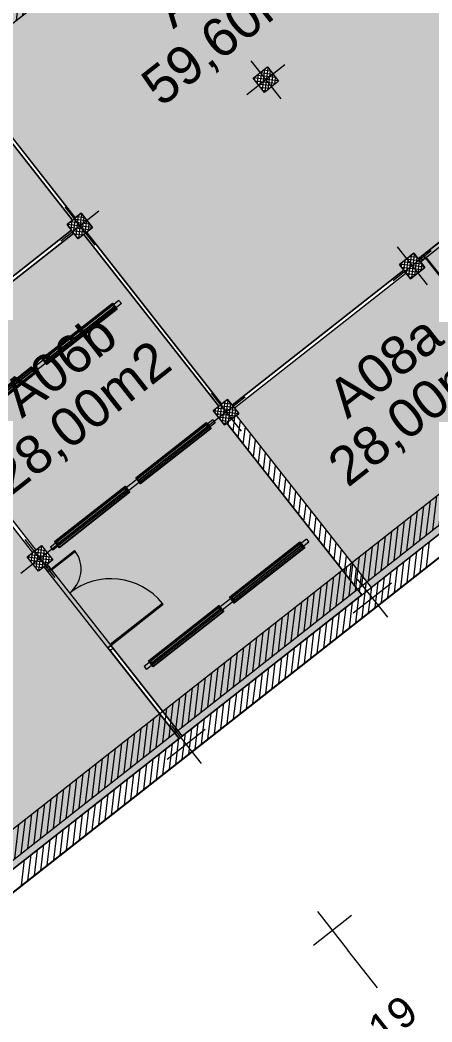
# Model space of a CAD drawing. Header units: metres. Extents: x 2540421 to 2540539, y 1181212 to 1181315.
# Drawn here: x 2540461.85 to 2540468.63, y 1181231.84 to 1181248.34 of the extents above; entities that cross this region are included whole.
import ezdxf

# ---------------------------------------------------------------- set-up
doc = ezdxf.new("R2010")
doc.units = ezdxf.units.M
doc.header["$LTSCALE"] = 5080
doc.layers.add('Axe batim.', color=7, linetype='Continuous')
doc.layers.add('Luminaire', color=7, linetype='Continuous')
for name, color, linetype, lineweight in [('CLOISONS', 7, 'Continuous', 20), ('Detection incendie', 7, 'Continuous', 20), ('HEIG-FLOOR', 10, 'Continuous', 20), ('HEIG-PORTES', 130, 'Continuous', 20), ('HEIG-ROOM', 160, 'Continuous', 20), ('L_GENDE', 7, 'Continuous', 20), ('MURS_ET_PILIERS', 7, 'Continuous', 20), ('Surface', 7, 'Continuous', 20), ('TRAME-MUR', 7, 'Continuous', 20), ('Z-contour', 7, 'Continuous', 20), ('Z-couleur', 7, 'Continuous', 20)]:
    doc.layers.add(name, color=color, linetype=linetype, lineweight=lineweight)
doc.styles.add('Helvetica (bold)', font='arial.ttf', dxfattribs={"height": 150})

# ---------------------------------------------------------------- blocks, each defined once
blk = doc.blocks.new('Ice body-T5')
at = {"layer": 'Luminaire', "color": 5, "linetype": 'ByBlock', "ltscale": 0.35}
for p, q in [((20, -20), (20, 20)), ((20, 0), (1450, 0)), ((1450, -20), (1450, 20))]:
    blk.add_line(p, q, dxfattribs=at)
blk.add_lwpolyline([(0, -60), (1470, -60), (1470, 60), (0, 60)], close=True, dxfattribs=at)

msp = doc.modelspace()

# ---------------------------------------------------------------- hatches: boundary and pattern name
at = {"layer": 'Detection incendie', "linetype": 'Continuous', "lineweight": 0}
h = msp.add_hatch(dxfattribs=at)
h.set_pattern_fill('ANSI31', color=5, scale=0.03, angle=38.1665, style=0)
h.set_pattern_definition([(83.166527, (2540446.29578, 1180766.048435), (-0.09457336, 0.01133323), [])])
h.paths.add_polyline_path([(2540479, 1181248.587), (2540472.548, 1181256.796), (2540455.182, 1181243.147), (2540461.634, 1181234.938)], flags=16)
h.paths.add_polyline_path([(2540479.562, 1181248.52), (2540472.615, 1181257.358), (2540454.62, 1181243.214), (2540461.567, 1181234.376)])
at = {"layer": 'Z-couleur', "linetype": 'Continuous', "lineweight": 0, "true_color": 0xffd1ff}
h = msp.add_hatch(color=7, dxfattribs=at)
h.paths.add_polyline_path([(2540471.237, 1181246.634), (2540471.162, 1181246.728), (2540471.253, 1181246.799), (2540469.028, 1181249.63), (2540468.938, 1181249.558), (2540468.752, 1181249.794), (2540468.843, 1181249.865), (2540466.618, 1181252.696), (2540466.528, 1181252.625), (2540466.454, 1181252.719), (2540465.007, 1181251.582), (2540464.96, 1181251.545), (2540463.702, 1181250.556), (2540463.623, 1181250.494), (2540463.697, 1181250.4), (2540463.462, 1181250.215), (2540463.387, 1181250.309), (2540460.557, 1181248.084), (2540460.631, 1181247.99), (2540460.533, 1181247.913), (2540462.757, 1181245.082), (2540462.856, 1181245.16), (2540463.041, 1181244.924), (2540462.943, 1181244.847), (2540465.167, 1181242.016), (2540465.266, 1181242.093), (2540465.34, 1181241.999), (2540468.17, 1181244.224), (2540468.096, 1181244.318), (2540468.332, 1181244.503), (2540468.406, 1181244.409), (2540468.485, 1181244.471), (2540469.271, 1181245.089), (2540469.318, 1181245.126)])
h.paths.add_polyline_path([(2540466.107, 1181247.334), (2540465.922, 1181247.57), (2540465.686, 1181247.384), (2540465.872, 1181247.148)], flags=17)
h.paths.add_polyline_path([(2540465.959, 1181251.886), (2540465.953, 1181251.892), (2540465.96, 1181251.897), (2540465.965, 1181251.891)], flags=16)
for points in [[(2540465.255, 1181241.703), (2540465.215, 1181241.672), (2540465.03, 1181241.908), (2540465.12, 1181241.979), (2540462.896, 1181244.81), (2540462.805, 1181244.738), (2540462.731, 1181244.833), (2540461.284, 1181243.696), (2540461.237, 1181243.659), (2540461.2, 1181243.706), (2540461.247, 1181243.743), (2540462.694, 1181244.88), (2540462.618, 1181244.977), (2540462.623, 1181244.976), (2540462.71, 1181245.045), (2540460.49, 1181247.87), (2540460.48, 1181247.871), (2540460.395, 1181247.805), (2540460.321, 1181247.899), (2540458.874, 1181246.762), (2540458.827, 1181246.725), (2540457.569, 1181245.736), (2540457.491, 1181245.674), (2540457.565, 1181245.58), (2540457.471, 1181245.506), (2540457.495, 1181245.474), (2540457.532, 1181245.427), (2540457.674, 1181245.246), (2540458.669, 1181243.981), (2540458.622, 1181243.944), (2540457.627, 1181245.209), (2540454.703, 1181242.911), (2540457.261, 1181239.656), (2540457.945, 1181240.193), (2540457.992, 1181240.23), (2540458.363, 1181239.759), (2540459.731, 1181240.834), (2540459.36, 1181241.306), (2540459.462, 1181241.386), (2540459.499, 1181241.339), (2540460.05, 1181241.771), (2540460.013, 1181241.819), (2540460.186, 1181241.954), (2540459.833, 1181242.403), (2540459.739, 1181242.328), (2540459.554, 1181242.564), (2540459.648, 1181242.638), (2540459.611, 1181242.686), (2540459.658, 1181242.723), (2540459.695, 1181242.676), (2540459.792, 1181242.752), (2540459.792, 1181242.747), (2540459.864, 1181242.655), (2540459.895, 1181242.68), (2540459.942, 1181242.717), (2540459.979, 1181242.67), (2540459.901, 1181242.608), (2540459.977, 1181242.511), (2540459.972, 1181242.512), (2540459.881, 1181242.44), (2540462.105, 1181239.609), (2540462.2, 1181239.683), (2540462.385, 1181239.448), (2540462.291, 1181239.373), (2540462.315, 1181239.342), (2540462.352, 1181239.295), (2540462.305, 1181239.258), (2540462.243, 1181239.336), (2540462.149, 1181239.262), (2540461.964, 1181239.498), (2540462.058, 1181239.572), (2540460.964, 1181240.964), (2540460.186, 1181240.352), (2540461.119, 1181239.165), (2540461.072, 1181239.128), (2540460.411, 1181238.609), (2540458.973, 1181237.478), (2540461.543, 1181234.207), (2540464.468, 1181236.506), (2540463.331, 1181237.953), (2540463.294, 1181238), (2540463.341, 1181238.037), (2540464.515, 1181236.543), (2540467.479, 1181238.873)], [(2540473.612, 1181243.693), (2540471.387, 1181246.523), (2540471.348, 1181246.492), (2540471.274, 1181246.587), (2540469.355, 1181245.079), (2540469.308, 1181245.042), (2540469.271, 1181245.089), (2540468.485, 1181244.471), (2540468.522, 1181244.424), (2540468.475, 1181244.387), (2540468.443, 1181244.362), (2540468.517, 1181244.268), (2540468.282, 1181244.082), (2540468.207, 1181244.177), (2540465.377, 1181241.952), (2540465.451, 1181241.858), (2540465.412, 1181241.827), (2540467.636, 1181238.996)]]:
    msp.add_hatch(color=7, dxfattribs=at).paths.add_polyline_path(points)

# ---------------------------------------------------------------- linework, layer by layer
at = {"layer": 'Axe batim.', "color": 250, "linetype": 'Continuous', "lineweight": 0}
for p, q in [((2540465.65, 1181247.674), (2540466.144, 1181247.045)), ((2540466.211, 1181247.606), (2540465.582, 1181247.112)), ((2540463.145, 1181245.196), (2540462.516, 1181244.702)), ((2540462.583, 1181245.264), (2540463.078, 1181244.635)), ((2540468.621, 1181244.54), (2540467.992, 1181244.046)), ((2540468.06, 1181244.607), (2540468.554, 1181243.978)), ((2540465.555, 1181242.13), (2540464.926, 1181241.636)), ((2540464.993, 1181242.197), (2540465.488, 1181241.568)), ((2540461.927, 1181239.787), (2540462.421, 1181239.158)), ((2540462.489, 1181239.72), (2540461.86, 1181239.226)), ((2540467.403, 1181239.131), (2540467.898, 1181238.502)), ((2540467.965, 1181239.064), (2540467.336, 1181238.569)), ((2540464.899, 1181236.654), (2540464.27, 1181236.159)), ((2540464.337, 1181236.721), (2540464.831, 1181236.092)), ((2540466.747, 1181233.655), (2540467.241, 1181233.026)), ((2540467.309, 1181233.588), (2540466.68, 1181233.093))]:
    msp.add_line(p, q, dxfattribs=at)
at = {"layer": 'Axe batim.', "color": 0, "linetype": 'Continuous', "lineweight": 0}
msp.add_line((2540467.736, 1181232.397), (2540467.241, 1181233.026), dxfattribs=at)
at = {"layer": 'CLOISONS', "linetype": 'Continuous', "lineweight": 20}
for p, q in [((2540460.486, 1181247.876), (2540462.71, 1181245.045)), ((2540460.533, 1181247.913), (2540462.757, 1181245.082)), ((2540461.247, 1181243.743), (2540462.694, 1181244.88)), ((2540461.284, 1181243.696), (2540462.731, 1181244.833)), ((2540462.896, 1181244.81), (2540465.12, 1181241.979)), ((2540462.943, 1181244.847), (2540465.167, 1181242.016)), ((2540468.406, 1181244.409), (2540468.485, 1181244.471)), ((2540468.475, 1181244.387), (2540468.438, 1181244.434)), ((2540468.475, 1181244.387), (2540468.443, 1181244.362)), ((2540468.522, 1181244.424), (2540468.475, 1181244.387)), ((2540468.485, 1181244.471), (2540468.522, 1181244.424)), ((2540465.34, 1181241.999), (2540468.17, 1181244.224)), ((2540465.377, 1181241.952), (2540468.207, 1181244.177)), ((2540462.058, 1181239.572), (2540459.833, 1181242.403)), ((2540459.881, 1181242.44), (2540462.105, 1181239.609)), ((2540462.243, 1181239.336), (2540462.305, 1181239.258)), ((2540462.315, 1181239.342), (2540462.268, 1181239.305)), ((2540462.315, 1181239.342), (2540462.291, 1181239.373)), ((2540462.305, 1181239.258), (2540462.352, 1181239.295)), ((2540462.352, 1181239.295), (2540462.315, 1181239.342)), ((2540463.294, 1181238), (2540463.341, 1181238.037)), ((2540463.331, 1181237.953), (2540463.294, 1181238)), ((2540463.378, 1181237.99), (2540463.331, 1181237.953)), ((2540463.331, 1181237.953), (2540464.468, 1181236.506)), ((2540463.341, 1181238.037), (2540463.378, 1181237.99)), ((2540463.378, 1181237.99), (2540464.515, 1181236.543))]:
    msp.add_line(p, q, dxfattribs=at)
at = {"layer": 'CLOISONS', "color": 7, "linetype": 'Continuous', "lineweight": 0}
msp.add_line((2540462.105, 1181239.609), (2540462.058, 1181239.572), dxfattribs=at)
at = {"layer": 'Detection incendie', "color": 5, "linetype": 'Continuous', "lineweight": 20, "flags": 128}
for points in [[(2540479.562, 1181248.52), (2540472.615, 1181257.358), (2540454.62, 1181243.214), (2540461.567, 1181234.376)], [(2540479, 1181248.587), (2540472.548, 1181256.796), (2540455.182, 1181243.147), (2540461.634, 1181234.938)]]:
    msp.add_lwpolyline(points, close=True, dxfattribs=at)
at = {"layer": 'HEIG-FLOOR', "flags": 128}
msp.add_lwpolyline([(2540502.932, 1181301.461), (2540426.04, 1181241.026), (2540433.455, 1181231.591), (2540439.643, 1181236.454), (2540441.867, 1181233.624), (2540441.812, 1181233.581), (2540442.847, 1181232.264), (2540440.017, 1181230.039), (2540438.982, 1181231.356), (2540438.746, 1181231.171), (2540439.781, 1181229.854), (2540433.649, 1181225.034), (2540433.834, 1181224.798), (2540436.9, 1181227.208), (2540443.071, 1181219.357), (2540449.235, 1181224.202), (2540451.645, 1181221.136), (2540457.954, 1181226.095), (2540455.569, 1181229.13), (2540501.621, 1181265.326)], dxfattribs=at)
at = {"layer": 'HEIG-PORTES', "linetype": 'Continuous', "lineweight": 20}
for p, q in [((2540468.538, 1181244.436), (2540468.522, 1181244.424)), ((2540468.522, 1181244.424), (2540469.14, 1181243.638)), ((2540469.156, 1181243.65), (2540468.538, 1181244.436)), ((2540462.352, 1181239.295), (2540462.745, 1181239.604)), ((2540462.758, 1181239.588), (2540462.365, 1181239.279)), ((2540462.745, 1181239.604), (2540462.758, 1181239.588)), ((2540462.365, 1181239.279), (2540462.352, 1181239.295)), ((2540464.194, 1181238.732), (2540463.329, 1181238.053)), ((2540463.341, 1181238.037), (2540464.206, 1181238.717)), ((2540464.206, 1181238.717), (2540464.194, 1181238.732)), ((2540463.329, 1181238.053), (2540463.341, 1181238.037))]:
    msp.add_line(p, q, dxfattribs=at)
for centre, radius, start, end in [((2540462.352, 1181239.295), 0.5, 308.1789, 35.8636), ((2540463.341, 1181238.037), 1.1, 39.065, 128.1665)]:
    msp.add_arc(centre, radius, start, end, dxfattribs=at)
at = {"layer": 'HEIG-ROOM', "flags": 128}
msp.add_lwpolyline([(2540471.237, 1181246.634), (2540468.406, 1181244.409), (2540468.332, 1181244.503), (2540468.096, 1181244.318), (2540468.17, 1181244.224), (2540465.34, 1181241.999), (2540465.266, 1181242.093), (2540465.167, 1181242.016), (2540462.943, 1181244.847), (2540463.041, 1181244.924), (2540462.856, 1181245.16), (2540462.757, 1181245.082), (2540460.533, 1181247.913), (2540460.631, 1181247.99), (2540460.557, 1181248.084), (2540463.387, 1181250.309), (2540463.462, 1181250.215), (2540463.697, 1181250.4), (2540463.623, 1181250.494), (2540466.454, 1181252.719), (2540466.528, 1181252.625), (2540466.618, 1181252.696), (2540468.843, 1181249.865)], dxfattribs=at)
for points in [[(2540459.79, 1181242.75), (2540459.695, 1181242.676), (2540457.471, 1181245.506), (2540457.565, 1181245.58), (2540457.491, 1181245.674), (2540460.321, 1181247.899), (2540460.395, 1181247.805), (2540460.486, 1181247.876), (2540462.71, 1181245.045), (2540462.62, 1181244.974), (2540462.694, 1181244.88), (2540459.864, 1181242.655)], [(2540465.451, 1181241.858), (2540465.377, 1181241.952), (2540468.207, 1181244.177), (2540468.282, 1181244.082), (2540468.517, 1181244.268), (2540468.443, 1181244.362), (2540471.274, 1181246.587), (2540471.348, 1181246.492), (2540471.387, 1181246.523), (2540473.612, 1181243.693), (2540467.636, 1181238.996), (2540465.412, 1181241.827)], [(2540457.627, 1181245.209), (2540454.703, 1181242.911), (2540461.543, 1181234.207), (2540464.468, 1181236.506), (2540462.243, 1181239.336), (2540462.149, 1181239.262), (2540461.964, 1181239.498), (2540462.058, 1181239.572), (2540459.833, 1181242.403), (2540459.739, 1181242.328), (2540459.554, 1181242.564), (2540459.648, 1181242.638)], [(2540465.255, 1181241.703), (2540465.215, 1181241.672), (2540465.03, 1181241.908), (2540465.12, 1181241.979), (2540462.896, 1181244.81), (2540462.805, 1181244.738), (2540462.731, 1181244.833), (2540459.901, 1181242.608), (2540459.975, 1181242.514), (2540459.881, 1181242.44), (2540462.105, 1181239.609), (2540462.2, 1181239.683), (2540462.385, 1181239.448), (2540462.291, 1181239.373), (2540464.515, 1181236.543), (2540467.479, 1181238.873)]]:
    msp.add_lwpolyline(points, close=True, dxfattribs=at)
at = {"layer": 'Luminaire', "color": 5, "linetype": 'Continuous', "lineweight": 20}
for p, q in [((2540463.476, 1181243.723), (2540460.803, 1181241.622)), ((2540463.476, 1181243.723), (2540463.516, 1181243.673)), ((2540463.516, 1181243.673), (2540460.843, 1181241.572)), ((2540465.021, 1181241.758), (2540462.348, 1181239.657)), ((2540465.021, 1181241.758), (2540465.061, 1181241.707)), ((2540465.061, 1181241.707), (2540462.387, 1181239.606)), ((2540466.566, 1181239.792), (2540463.893, 1181237.691)), ((2540466.605, 1181239.742), (2540463.932, 1181237.641)), ((2540466.566, 1181239.792), (2540466.605, 1181239.742)), ((2540462.348, 1181239.657), (2540462.387, 1181239.606)), ((2540463.893, 1181237.691), (2540463.932, 1181237.641))]:
    msp.add_line(p, q, dxfattribs=at)
at = {"layer": 'MURS_ET_PILIERS', "color": 7, "linetype": 'Continuous', "lineweight": 20}
for p, q in [((2540461.543, 1181234.207), (2540501.169, 1181265.352)), ((2540465.686, 1181247.384), (2540465.922, 1181247.57)), ((2540465.922, 1181247.57), (2540466.107, 1181247.334)), ((2540465.872, 1181247.148), (2540465.686, 1181247.384)), ((2540465.686, 1181247.384), (2540465.686, 1181247.384)), ((2540466.107, 1181247.334), (2540465.872, 1181247.148)), ((2540462.62, 1181244.974), (2540462.856, 1181245.16)), ((2540462.856, 1181245.16), (2540463.041, 1181244.924)), ((2540462.805, 1181244.738), (2540462.62, 1181244.974)), ((2540462.62, 1181244.974), (2540462.62, 1181244.974)), ((2540463.041, 1181244.924), (2540462.805, 1181244.738)), ((2540468.096, 1181244.318), (2540468.332, 1181244.503)), ((2540468.332, 1181244.503), (2540468.517, 1181244.268)), ((2540468.282, 1181244.082), (2540468.096, 1181244.318)), ((2540468.096, 1181244.318), (2540468.096, 1181244.318)), ((2540468.517, 1181244.268), (2540468.282, 1181244.082)), ((2540467.861, 1181238.791), (2540473.994, 1181243.611)), ((2540465.03, 1181241.908), (2540465.266, 1181242.093)), ((2540465.266, 1181242.093), (2540465.451, 1181241.858)), ((2540465.215, 1181241.672), (2540465.03, 1181241.908)), ((2540465.03, 1181241.908), (2540465.03, 1181241.908)), ((2540465.451, 1181241.858), (2540465.215, 1181241.672)), ((2540461.964, 1181239.498), (2540462.2, 1181239.683)), ((2540462.2, 1181239.683), (2540462.385, 1181239.448)), ((2540462.149, 1181239.262), (2540461.964, 1181239.498)), ((2540461.964, 1181239.498), (2540461.964, 1181239.498)), ((2540462.385, 1181239.448), (2540462.149, 1181239.262)), ((2540461.729, 1181233.971), (2540467.861, 1181238.791))]:
    msp.add_line(p, q, dxfattribs=at)
at = {"layer": 'MURS_ET_PILIERS', "linetype": 'Continuous', "lineweight": 20}
for p, q in [((2540467.636, 1181238.996), (2540465.412, 1181241.827)), ((2540465.255, 1181241.703), (2540467.479, 1181238.873)), ((2540467.479, 1181238.873), (2540467.636, 1181238.996))]:
    msp.add_line(p, q, dxfattribs=at)
at = {"layer": 'TRAME-MUR', "color": 7, "linetype": 'Continuous', "lineweight": 20}
for p, q in [((2540461.543, 1181234.207), (2540501.169, 1181265.352)), ((2540501.59, 1181265.301), (2540455.569, 1181229.13)), ((2540465.686, 1181247.384), (2540465.922, 1181247.57)), ((2540465.922, 1181247.57), (2540466.107, 1181247.334)), ((2540465.872, 1181247.148), (2540465.686, 1181247.384)), ((2540465.686, 1181247.384), (2540465.686, 1181247.384)), ((2540466.107, 1181247.334), (2540465.872, 1181247.148)), ((2540462.62, 1181244.974), (2540462.856, 1181245.16)), ((2540462.856, 1181245.16), (2540463.041, 1181244.924)), ((2540462.805, 1181244.738), (2540462.62, 1181244.974)), ((2540462.62, 1181244.974), (2540462.62, 1181244.974)), ((2540463.041, 1181244.924), (2540462.805, 1181244.738))]:
    msp.add_line(p, q, dxfattribs=at)
at = {"layer": 'TRAME-MUR', "linetype": 'Continuous', "lineweight": 0}
for p, q in [((2540465.798, 1181247.241), (2540465.829, 1181247.497)), ((2540465.84, 1181247.188), (2540465.882, 1181247.538)), ((2540465.976, 1181247.5), (2540465.853, 1181247.515)), ((2540465.884, 1181247.159), (2540465.932, 1181247.557)), ((2540465.935, 1181247.553), (2540465.906, 1181247.557)), ((2540465.937, 1181247.2), (2540465.974, 1181247.504)), ((2540466.101, 1181247.342), (2540465.694, 1181247.39)), ((2540465.715, 1181247.347), (2540465.723, 1181247.413)), ((2540466.062, 1181247.298), (2540465.722, 1181247.339)), ((2540466.06, 1181247.394), (2540465.747, 1181247.432)), ((2540465.757, 1181247.294), (2540465.776, 1181247.455)), ((2540466.018, 1181247.447), (2540465.8, 1181247.474)), ((2540465.99, 1181247.242), (2540466.015, 1181247.451)), ((2540466.043, 1181247.284), (2540466.057, 1181247.398)), ((2540466.096, 1181247.325), (2540466.099, 1181247.345)), ((2540466.009, 1181247.257), (2540465.763, 1181247.286)), ((2540465.956, 1181247.215), (2540465.805, 1181247.233)), ((2540465.903, 1181247.173), (2540465.847, 1181247.18)), ((2540462.687, 1181244.889), (2540462.705, 1181245.041)), ((2540462.728, 1181244.836), (2540462.758, 1181245.083)), ((2540462.956, 1181245.032), (2540462.728, 1181245.06)), ((2540462.77, 1181244.783), (2540462.811, 1181245.124)), ((2540462.914, 1181245.085), (2540462.781, 1181245.101)), ((2540462.813, 1181244.745), (2540462.862, 1181245.152)), ((2540462.873, 1181245.138), (2540462.834, 1181245.143)), ((2540462.866, 1181244.786), (2540462.904, 1181245.099)), ((2540462.919, 1181244.828), (2540462.945, 1181245.046)), ((2540463.039, 1181244.926), (2540462.623, 1181244.976)), ((2540462.645, 1181244.942), (2540462.652, 1181244.999)), ((2540462.991, 1181244.884), (2540462.659, 1181244.924)), ((2540462.997, 1181244.979), (2540462.675, 1181245.018)), ((2540462.938, 1181244.843), (2540462.701, 1181244.871)), ((2540462.972, 1181244.87), (2540462.987, 1181244.993)), ((2540463.025, 1181244.911), (2540463.028, 1181244.94)), ((2540462.885, 1181244.801), (2540462.743, 1181244.818)), ((2540462.832, 1181244.759), (2540462.784, 1181244.765)), ((2540468.474, 1181244.323), (2540468.152, 1181244.362)), ((2540468.171, 1181244.223), (2540468.191, 1181244.393)), ((2540468.432, 1181244.376), (2540468.205, 1181244.403)), ((2540468.212, 1181244.17), (2540468.244, 1181244.434)), ((2540468.254, 1181244.117), (2540468.297, 1181244.476)), ((2540468.39, 1181244.429), (2540468.258, 1181244.445)), ((2540468.3, 1181244.096), (2540468.346, 1181244.485)), ((2540468.349, 1181244.482), (2540468.311, 1181244.487)), ((2540468.352, 1181244.138), (2540468.388, 1181244.433)), ((2540468.405, 1181244.18), (2540468.429, 1181244.38)), ((2540468.515, 1181244.27), (2540468.099, 1181244.32)), ((2540468.129, 1181244.276), (2540468.138, 1181244.351)), ((2540468.467, 1181244.228), (2540468.136, 1181244.268)), ((2540468.414, 1181244.186), (2540468.177, 1181244.215)), ((2540468.458, 1181244.221), (2540468.471, 1181244.327)), ((2540468.511, 1181244.263), (2540468.513, 1181244.274)), ((2540468.361, 1181244.145), (2540468.219, 1181244.162)), ((2540468.308, 1181244.103), (2540468.261, 1181244.109)), ((2540465.184, 1181241.712), (2540465.226, 1181242.062)), ((2540465.228, 1181241.682), (2540465.276, 1181242.08)), ((2540465.287, 1181242.067), (2540465.239, 1181242.073)), ((2540465.449, 1181241.856), (2540465.032, 1181241.906)), ((2540465.059, 1181241.871), (2540465.067, 1181241.937)), ((2540465.411, 1181241.908), (2540465.08, 1181241.948)), ((2540465.101, 1181241.818), (2540465.12, 1181241.979)), ((2540465.37, 1181241.961), (2540465.133, 1181241.989)), ((2540465.142, 1181241.765), (2540465.173, 1181242.02)), ((2540465.328, 1181242.014), (2540465.186, 1181242.031)), ((2540465.281, 1181241.724), (2540465.318, 1181242.028)), ((2540465.334, 1181241.766), (2540465.359, 1181241.975)), ((2540465.387, 1181241.807), (2540465.401, 1181241.922)), ((2540465.396, 1181241.814), (2540465.073, 1181241.853)), ((2540465.343, 1181241.772), (2540465.115, 1181241.8)), ((2540465.29, 1181241.731), (2540465.157, 1181241.747)), ((2540465.276, 1181241.676), (2540465.281, 1181241.724)), ((2540465.359, 1181241.571), (2540465.387, 1181241.807)), ((2540465.44, 1181241.849), (2540465.442, 1181241.869)), ((2540465.442, 1181241.465), (2540465.476, 1181241.746)), ((2540465.237, 1181241.689), (2540465.198, 1181241.694)), ((2540465.525, 1181241.359), (2540465.559, 1181241.64)), ((2540465.608, 1181241.253), (2540465.642, 1181241.534)), ((2540465.692, 1181241.147), (2540465.725, 1181241.428)), ((2540465.775, 1181241.041), (2540465.809, 1181241.322)), ((2540465.858, 1181240.935), (2540465.892, 1181241.216)), ((2540465.941, 1181240.829), (2540465.975, 1181241.11)), ((2540466.025, 1181240.723), (2540466.058, 1181241.004)), ((2540466.108, 1181240.617), (2540466.142, 1181240.898)), ((2540466.191, 1181240.512), (2540466.225, 1181240.792)), ((2540466.274, 1181240.406), (2540466.308, 1181240.686)), ((2540466.358, 1181240.3), (2540466.391, 1181240.581)), ((2540466.441, 1181240.194), (2540466.475, 1181240.475)), ((2540466.524, 1181240.088), (2540466.558, 1181240.369)), ((2540466.607, 1181239.982), (2540466.641, 1181240.263)), ((2540466.691, 1181239.876), (2540466.724, 1181240.157)), ((2540466.774, 1181239.77), (2540466.807, 1181240.051)), ((2540466.857, 1181239.664), (2540466.891, 1181239.945)), ((2540466.94, 1181239.558), (2540466.974, 1181239.839)), ((2540468.543, 1181239.328), (2540468.594, 1181239.749)), ((2540462.308, 1181239.546), (2540462.062, 1181239.575)), ((2540462.072, 1181239.36), (2540462.102, 1181239.606)), ((2540462.114, 1181239.307), (2540462.154, 1181239.648)), ((2540462.266, 1181239.599), (2540462.115, 1181239.617)), ((2540462.157, 1181239.268), (2540462.206, 1181239.676)), ((2540462.224, 1181239.652), (2540462.168, 1181239.659)), ((2540462.21, 1181239.31), (2540462.247, 1181239.623)), ((2540467.024, 1181239.452), (2540467.057, 1181239.733)), ((2540467.107, 1181239.347), (2540467.14, 1181239.627)), ((2540468.332, 1181239.161), (2540468.382, 1181239.582)), ((2540468.438, 1181239.244), (2540468.488, 1181239.666)), ((2540462.377, 1181239.442), (2540461.969, 1181239.491)), ((2540461.989, 1181239.466), (2540461.996, 1181239.523)), ((2540462.349, 1181239.493), (2540462.009, 1181239.534)), ((2540462.324, 1181239.4), (2540462.011, 1181239.438)), ((2540462.03, 1181239.413), (2540462.049, 1181239.565)), ((2540462.263, 1181239.352), (2540462.289, 1181239.57)), ((2540462.316, 1181239.393), (2540462.331, 1181239.517)), ((2540462.369, 1181239.435), (2540462.372, 1181239.464)), ((2540467.19, 1181239.241), (2540467.224, 1181239.521)), ((2540467.273, 1181239.135), (2540467.307, 1181239.416)), ((2540468.12, 1181238.995), (2540468.17, 1181239.416)), ((2540468.226, 1181239.078), (2540468.276, 1181239.499)), ((2540462.272, 1181239.359), (2540462.053, 1181239.385)), ((2540462.219, 1181239.317), (2540462.094, 1181239.332)), ((2540462.166, 1181239.275), (2540462.136, 1181239.279)), ((2540467.357, 1181239.029), (2540467.39, 1181239.31)), ((2540467.908, 1181238.828), (2540467.959, 1181239.249)), ((2540468.014, 1181238.911), (2540468.064, 1181239.333)), ((2540467.44, 1181238.923), (2540467.473, 1181239.204)), ((2540467.535, 1181238.917), (2540467.557, 1181239.098)), ((2540467.696, 1181238.662), (2540467.747, 1181239.083)), ((2540467.802, 1181238.745), (2540467.853, 1181239.166)), ((2540467.484, 1181238.495), (2540467.535, 1181238.917)), ((2540467.59, 1181238.579), (2540467.641, 1181239)), ((2540467.273, 1181238.329), (2540467.323, 1181238.75)), ((2540467.379, 1181238.412), (2540467.429, 1181238.833)), ((2540467.061, 1181238.162), (2540467.111, 1181238.584)), ((2540467.167, 1181238.246), (2540467.217, 1181238.667)), ((2540466.849, 1181237.996), (2540466.899, 1181238.417)), ((2540466.955, 1181238.079), (2540467.005, 1181238.5)), ((2540466.637, 1181237.829), (2540466.688, 1181238.251)), ((2540466.743, 1181237.913), (2540466.794, 1181238.334)), ((2540466.531, 1181237.746), (2540466.582, 1181238.167)), ((2540466.319, 1181237.58), (2540466.37, 1181238.001)), ((2540466.425, 1181237.663), (2540466.476, 1181238.084)), ((2540466.108, 1181237.413), (2540466.158, 1181237.834)), ((2540466.214, 1181237.496), (2540466.264, 1181237.918)), ((2540465.896, 1181237.247), (2540465.946, 1181237.668)), ((2540466.002, 1181237.33), (2540466.052, 1181237.751)), ((2540465.684, 1181237.08), (2540465.734, 1181237.501)), ((2540465.79, 1181237.163), (2540465.84, 1181237.585)), ((2540465.472, 1181236.914), (2540465.523, 1181237.335)), ((2540465.578, 1181236.997), (2540465.629, 1181237.418)), ((2540465.26, 1181236.747), (2540465.311, 1181237.168)), ((2540465.366, 1181236.83), (2540465.417, 1181237.252)), ((2540465.049, 1181236.581), (2540465.099, 1181237.002)), ((2540465.154, 1181236.664), (2540465.205, 1181237.085)), ((2540464.837, 1181236.414), (2540464.887, 1181236.836)), ((2540464.943, 1181236.498), (2540464.993, 1181236.919)), ((2540464.625, 1181236.248), (2540464.675, 1181236.669)), ((2540464.731, 1181236.331), (2540464.781, 1181236.752)), ((2540464.413, 1181236.081), (2540464.464, 1181236.503)), ((2540464.519, 1181236.165), (2540464.57, 1181236.586)), ((2540464.201, 1181235.915), (2540464.252, 1181236.336)), ((2540464.307, 1181235.998), (2540464.358, 1181236.419)), ((2540463.99, 1181235.748), (2540464.04, 1181236.17)), ((2540464.095, 1181235.832), (2540464.146, 1181236.253)), ((2540463.778, 1181235.582), (2540463.828, 1181236.003)), ((2540463.884, 1181235.665), (2540463.934, 1181236.086)), ((2540463.566, 1181235.415), (2540463.616, 1181235.837)), ((2540463.672, 1181235.499), (2540463.722, 1181235.92)), ((2540463.354, 1181235.249), (2540463.405, 1181235.67)), ((2540463.46, 1181235.332), (2540463.51, 1181235.753)), ((2540463.142, 1181235.082), (2540463.193, 1181235.504)), ((2540463.248, 1181235.166), (2540463.299, 1181235.587)), ((2540462.93, 1181234.916), (2540462.981, 1181235.337)), ((2540463.036, 1181234.999), (2540463.087, 1181235.42)), ((2540462.719, 1181234.749), (2540462.769, 1181235.171)), ((2540462.825, 1181234.833), (2540462.875, 1181235.254)), ((2540462.507, 1181234.583), (2540462.557, 1181235.004)), ((2540462.613, 1181234.666), (2540462.663, 1181235.087)), ((2540462.295, 1181234.416), (2540462.345, 1181234.838)), ((2540462.401, 1181234.5), (2540462.451, 1181234.921)), ((2540462.083, 1181234.25), (2540462.134, 1181234.671)), ((2540462.189, 1181234.333), (2540462.24, 1181234.755)), ((2540461.871, 1181234.084), (2540461.922, 1181234.505)), ((2540461.977, 1181234.167), (2540462.028, 1181234.588))]:
    msp.add_line(p, q, dxfattribs=at)
at = {"layer": 'Z-contour', "color": 5, "linetype": 'Continuous', "lineweight": 20}
for p, q in [((2540462.71, 1181245.045), (2540460.486, 1181247.876)), ((2540462.62, 1181244.974), (2540462.71, 1181245.045)), ((2540462.805, 1181244.738), (2540462.62, 1181244.974)), ((2540462.896, 1181244.81), (2540462.805, 1181244.738)), ((2540465.12, 1181241.979), (2540462.896, 1181244.81)), ((2540465.03, 1181241.908), (2540465.12, 1181241.979)), ((2540465.03, 1181241.908), (2540465.215, 1181241.672)), ((2540465.215, 1181241.672), (2540465.255, 1181241.703)), ((2540465.255, 1181241.703), (2540467.479, 1181238.873)), ((2540467.479, 1181238.873), (2540464.515, 1181236.543)), ((2540463.341, 1181238.037), (2540463.294, 1181238)), ((2540463.294, 1181238), (2540464.468, 1181236.506)), ((2540464.515, 1181236.543), (2540463.341, 1181238.037)), ((2540464.468, 1181236.506), (2540461.543, 1181234.207))]:
    msp.add_line(p, q, dxfattribs=at)
at = {"layer": 'Z-contour', "linetype": 'Continuous', "lineweight": 0}
msp.add_line((2540468.485, 1181244.471), (2540469.271, 1181245.089), dxfattribs=at)

# ---------------------------------------------------------------- block references
at = {"layer": 'Luminaire', "color": 5, "linetype": 'ByBlock', "xscale": 0.000999999999985448, "yscale": 0.000999999999985448, "zscale": 0.000999999999985448}
for p, rotation in [((2540463.405, 1181243.627), 218.1665272351774), ((2540460.913, 1181241.668), 38.16652723517746), ((2540464.95, 1181241.661), 218.1665272351774), ((2540462.458, 1181239.702), 38.16652723517746), ((2540466.495, 1181239.696), 218.1665272351774), ((2540464.003, 1181237.737), 38.16652723517746)]:
    msp.add_blockref('Ice body-T5', p, dxfattribs=dict(at, rotation=rotation))

# ---------------------------------------------------------------- texts
at = {"layer": 'Axe batim.', "color": 0, "linetype": 'Continuous', "lineweight": 0, "style": 'Helvetica (bold)'}
msp.add_text('19', height=0.5, rotation=38.1665, dxfattribs=at).set_placement((2540467.833, 1181231.437))
at = {"layer": 'L_GENDE', "color": 7, "linetype": 'Continuous', "lineweight": 0, "style": 'Helvetica (bold)'}
for s, p in [('A08', (2540464.37, 1181248.187)), ('A06b', (2540461.876, 1181241.77)), ('A08a', (2540467.239, 1181241.759))]:
    msp.add_text(s, height=0.6326, rotation=38.1665, dxfattribs=at).set_placement(p)
at = {"layer": 'Surface', "color": 7, "linetype": 'Continuous', "lineweight": 0, "style": 'Helvetica (bold)'}
for s, p in [('59,60m2', (2540464.173, 1181246.898)), ('28,00m2', (2540467.246, 1181240.63)), ('28,00m2', (2540461.685, 1181240.486))]:
    msp.add_text(s, height=0.6326, rotation=38.1665, dxfattribs=at).set_placement(p)

doc.saveas('drawing.dxf')
